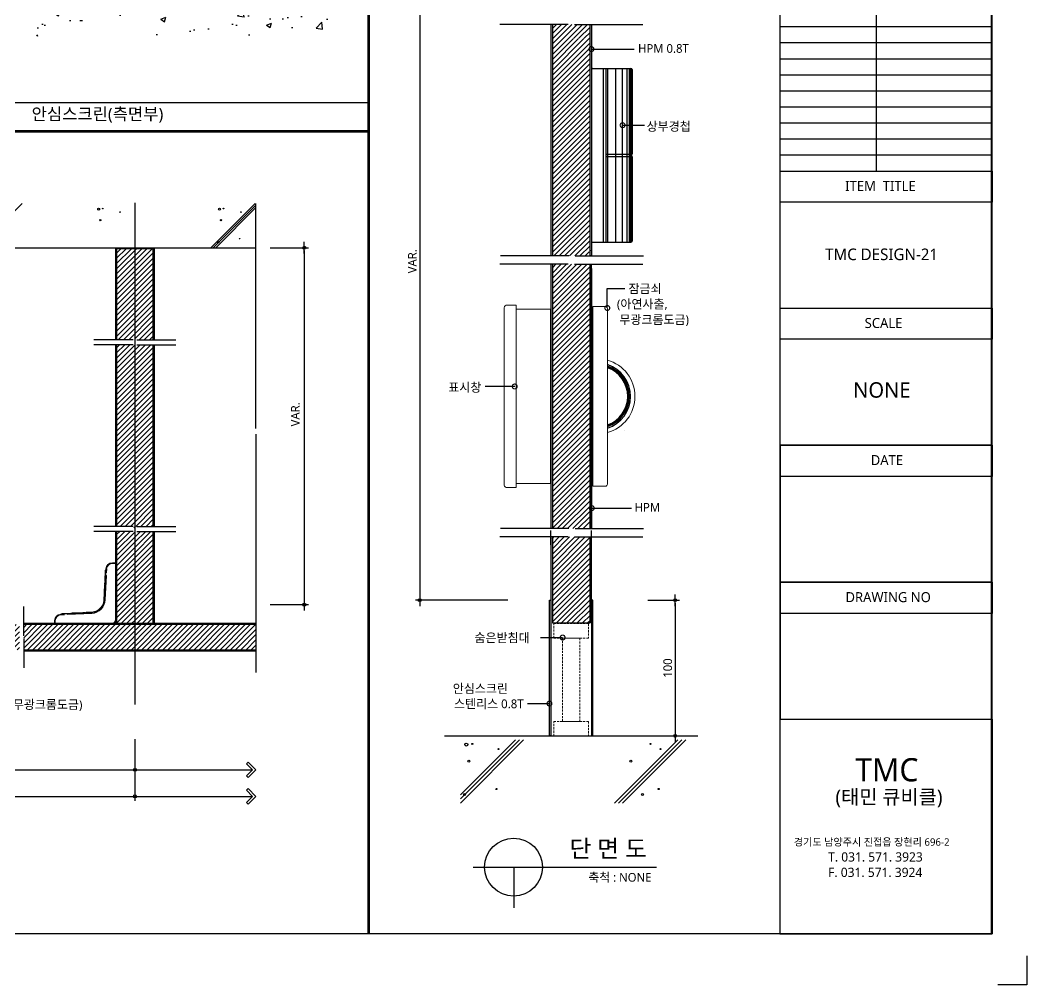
# Model space of a CAD drawing. Extents: x -256 to 8104, y -176 to 5714.
# Drawn here: x 4629 to 8104, y -176 to 3153 of the extents above; entities that cross this region are included whole.
import ezdxf
from ezdxf.enums import TextEntityAlignment as Align

# ---------------------------------------------------------------- set-up
doc = ezdxf.new("R2010")
doc.units = 0
doc.header["$LTSCALE"] = 30
doc.linetypes.add('CEN', pattern=[62, 60, -1, 0, -1])
doc.linetypes.add('HIDDEN', pattern=[0.375, 0.25, -0.125])
doc.layers.get('0').update_dxf_attribs({"linetype": 'CONTINUOUS'})
doc.layers.get('DEFPOINTS').update_dxf_attribs({"linetype": 'CONTINUOUS'})
for name, color, linetype in [('C', 2, 'CONTINUOUS'), ('curior-0Line', 252, 'CONTINUOUS'), ('DIM', 7, 'CONTINUOUS'), ('HAT', 8, 'CONTINUOUS'), ('HID', 9, 'HIDDEN'), ('TIT', 3, 'CONTINUOUS'), ('경첩', 4, 'CONTINUOUS'), ('문자', 3, 'CONTINUOUS'), ('부자재', 4, 'CONTINUOUS'), ('잠금쇠(회전형)', 4, 'CONTINUOUS'), ('중심선', 1, 'CEN'), ('치수', 1, 'CONTINUOUS'), ('판넬', 2, 'CONTINUOUS'), ('해치', 8, 'CONTINUOUS')]:
    doc.layers.add(name, color=color, linetype=linetype)
doc.styles.add('돋움', font='malgun.ttf')
doc.dimstyles.new('10', dxfattribs={"dimscale": 10, "dimtxt": 3, "dimasz": 1, "dimexe": 1.5, "dimexo": 2, "dimgap": 1, "dimtad": 1, "dimdec": 0, "dimlunit": 6, "dimtxsty": '돋움', "dimblk": 'DIMDOT', "dimcen": -1, "dimdle": 1.5, "dimclrt": 3, "dimazin": 3, "dimtfac": 1, "dimtdec": 0, "dimtix": 1, "dimtmove": 2, "dimatfit": 3, "dimldrblk": 'DIMDOT', "dimarcsym": 0})
pattern_1 = [(45, (-132.914, -7048.667), (-8.980256, 8.980256), [])]
pattern_2 = [(45, (-193.499, -6956.593), (-8.980256, 8.980256), [])]

# ---------------------------------------------------------------- blocks, each defined once
blk = doc.blocks.new('DIMDOT')
at = {"linetype": 'Continuous'}
blk.add_line((-2, 0), (2, 0), dxfattribs=at)
for radius in [0.5, 0.25]:
    blk.add_circle((0, 0), radius, dxfattribs=at)
blk = doc.blocks.new('*D574')
at = {"layer": 'DEFPOINTS', "color": 0}
for p in [(14520.9, -3382.6), (14196.8, -5721.5), (14520.9, -5721.5)]:
    blk.add_point(p, dxfattribs=at)
at = {"layer": 'DIM', "color": 0, "lineweight": -2, "ltscale": 10}
for p, q in [((14500.9, -3382.6), (14181.8, -3382.6)), ((14196.8, -3392.6), (14196.8, -5711.5)), ((14500.9, -5721.5), (14181.8, -5721.5))]:
    blk.add_line(p, q, dxfattribs=at)
at = {"layer": 'DIM', "color": 0, "lineweight": -2, "xscale": 10, "yscale": 10, "zscale": 10}
for p, rotation in [((14196.8, -3382.6), 90), ((14196.8, -5721.5), 270)]:
    blk.add_blockref('DIMDOT', p, dxfattribs=dict(at, rotation=rotation))
at = {"layer": 'DIM', "color": 3, "insert": (14171.6, -4552), "char_height": 30, "attachment_point": 5, "rotation": 90, "style": '돋움'}
blk.add_mtext('VAR.', dxfattribs=at)
blk = doc.blocks.new('A$C13EB2441')
for p, q in [((0.837, 7.375), (0.837, 14.115)), ((0.837, 6.74), (0.837, 0))]:
    blk.add_line(p, q)
blk = doc.blocks.new('_DOTSMALL')
at = {"color": 0, "linetype": 'ByBlock', "const_width": 0.5}
blk.add_lwpolyline([(-0.0625, 0, 1), (0.0625, 0, 1)], format="xyb", close=True, dxfattribs=at)
blk = doc.blocks.new('A$C63EC304E')
at = {"layer": '치수', "color": 1, "xscale": 2.5, "yscale": 2.5, "zscale": 2.5, "rotation": 234.3098741996962}
blk.add_blockref('_DOTSMALL', (0.31, 0.31), dxfattribs=at)
blk = doc.blocks.new('A$C2BC9653E')
at = {"layer": '치수', "xscale": 0.3333333333333333, "yscale": 0.3333333333333333, "zscale": 0.3333333333333333}
blk.add_blockref('A$C63EC304E', (0, 0), dxfattribs=at)
blk = doc.blocks.new('A$C7FC71301')
at = {"layer": '치수', "rotation": 180}
blk.add_blockref('A$C2BC9653E', (0.208, 0.208), dxfattribs=at)
blk = doc.blocks.new('A$C4A20372B')
at = {"layer": '치수'}
blk.add_blockref('A$C7FC71301', (0, 0), dxfattribs=at)
blk = doc.blocks.new('A$C566469F5')
at = {"layer": '치수'}
blk.add_blockref('A$C4A20372B', (0, 0), dxfattribs=at)
blk = doc.blocks.new('A$C7E317CD4')
at = {"layer": '해치', "xscale": 2, "yscale": 2, "zscale": 2}
blk.add_blockref('A$C566469F5', (0, 0), dxfattribs=at)
blk = doc.blocks.new('A$C601D7F27')
at = {"layer": '치수'}
blk.add_blockref('A$C7E317CD4', (0, 0), dxfattribs=at)
blk = doc.blocks.new('A$C38802C08')
at = {"layer": '치수'}
blk.add_blockref('A$C601D7F27', (0, 0), dxfattribs=at)
blk = doc.blocks.new('*D575')
at = {"layer": 'DEFPOINTS', "color": 0}
for p in [(14964.4, -5721.5), (14964.4, -6189.8), (15078.7, -6189.8)]:
    blk.add_point(p, dxfattribs=at)
at = {"layer": 'DIM', "color": 0, "lineweight": -2, "ltscale": 10}
for p, q in [((14984.4, -5721.5), (15093.7, -5721.5)), ((15078.7, -5731.5), (15078.7, -6179.8)), ((14984.4, -6189.8), (15093.7, -6189.8))]:
    blk.add_line(p, q, dxfattribs=at)
at = {"layer": 'DIM', "color": 0, "lineweight": -2, "xscale": 10, "yscale": 10, "zscale": 10}
for p, rotation in [((15078.7, -5721.5), 90), ((15078.7, -6189.8), 270)]:
    blk.add_blockref('DIMDOT', p, dxfattribs=dict(at, rotation=rotation))
at = {"layer": 'DIM', "color": 3, "insert": (15053.1, -5955.6), "char_height": 30, "attachment_point": 5, "rotation": 90, "style": '돋움'}
blk.add_mtext('100', dxfattribs=at)
blk = doc.blocks.new('*D580')
at = {"layer": 'DEFPOINTS', "color": 0}
for p in [(8459.9, -6181.1), (13213.8, -6181.1), (13213.8, -6398.2)]:
    blk.add_point(p, dxfattribs=at)
at = {"layer": 'DIM', "color": 0, "lineweight": -2, "ltscale": 10}
for p, q in [((8459.9, -6201.1), (8459.9, -6413.2)), ((13213.8, -6201.1), (13213.8, -6413.2)), ((8469.9, -6398.2), (13203.8, -6398.2))]:
    blk.add_line(p, q, dxfattribs=at)
at = {"layer": 'DIM', "color": 0, "lineweight": -2, "xscale": 10, "yscale": 10, "zscale": 10, "rotation": 180}
blk.add_blockref('DIMDOT', (8459.9, -6398.2), dxfattribs=at)
at = {"layer": 'DIM', "color": 0, "lineweight": -2, "xscale": 10, "yscale": 10, "zscale": 10}
blk.add_blockref('DIMDOT', (13213.8, -6398.2), dxfattribs=at)
at = {"layer": 'DIM', "color": 3, "insert": (10836.9, -6368.6), "char_height": 30, "attachment_point": 5, "style": '돋움'}
blk.add_mtext('설계치수', dxfattribs=at)
blk = doc.blocks.new('*D581')
at = {"layer": 'DEFPOINTS', "color": 0}
for p in [(12063, -6181.1), (13213.8, -6181.1), (13213.8, -6306.8)]:
    blk.add_point(p, dxfattribs=at)
at = {"layer": 'DIM', "color": 0, "lineweight": -2, "ltscale": 10}
for p, q in [((12063, -6201.1), (12063, -6321.8)), ((13213.8, -6201.1), (13213.8, -6321.8)), ((12073, -6306.8), (13203.8, -6306.8))]:
    blk.add_line(p, q, dxfattribs=at)
at = {"layer": 'DIM', "color": 0, "lineweight": -2, "xscale": 10, "yscale": 10, "zscale": 10, "rotation": 180}
blk.add_blockref('DIMDOT', (12063, -6306.8), dxfattribs=at)
at = {"layer": 'DIM', "color": 0, "lineweight": -2, "xscale": 10, "yscale": 10, "zscale": 10}
blk.add_blockref('DIMDOT', (13213.8, -6306.8), dxfattribs=at)
at = {"layer": 'DIM', "color": 3, "insert": (12638.4, -6277.1), "char_height": 30, "attachment_point": 5, "style": '돋움'}
blk.add_mtext('설계치수', dxfattribs=at)
blk = doc.blocks.new('*D583')
at = {"layer": 'DEFPOINTS', "color": 0}
for p in [(13660.6, -4505.4), (13660.6, -5736.8), (13798.5, -5736.8)]:
    blk.add_point(p, dxfattribs=at)
at = {"layer": 'DIM', "color": 0, "lineweight": -2, "ltscale": 10}
for p, q in [((13680.6, -4505.4), (13813.5, -4505.4)), ((13798.5, -4515.4), (13798.5, -5726.8)), ((13680.6, -5736.8), (13813.5, -5736.8))]:
    blk.add_line(p, q, dxfattribs=at)
at = {"layer": 'DIM', "color": 0, "lineweight": -2, "xscale": 10, "yscale": 10, "zscale": 10}
for p, rotation in [((13798.5, -4505.4), 90), ((13798.5, -5736.8), 270)]:
    blk.add_blockref('DIMDOT', p, dxfattribs=dict(at, rotation=rotation))
at = {"layer": 'DIM', "color": 3, "insert": (13767.7, -5080.2), "char_height": 30, "attachment_point": 5, "rotation": 90, "style": '돋움'}
blk.add_mtext('VAR.', dxfattribs=at)
blk = doc.blocks.new('A$C06B31977')
for p, q in [((1.26, 11.06), (1.26, 21.17)), ((1.26, 10.11), (1.26, 0))]:
    blk.add_line(p, q)
blk = doc.blocks.new('DESIGN-21', base_point=(8188.6, -6872.9))
at = {"layer": 'HAT'}
h = blk.add_hatch(dxfattribs=at)
h.set_pattern_fill('ANSI31', color=256, scale=4, style=0)
h.set_pattern_definition(pattern_1)
edge = h.paths.add_edge_path()
edge.add_line((14784.7, -3783.3), (14725.3, -3783.3))
edge.add_arc((14723.2, -3783.3), 2.08, -54.3099, 0, ccw=False)
edge.add_arc((14723.2, -3783.3), 2.08, 125.6901, 305.6901, ccw=False)
edge.add_arc((14723.2, -3783.3), 2.08, 0, 125.6901, ccw=False)
edge.add_line((14725.3, -3783.3), (14784.7, -3783.3))
edge.add_line((14784.7, -3783.3), (14784.7, -3734.6))
edge.add_line((14784.7, -3734.6), (14774.4, -3734.6))
edge.add_spline(control_points=[(14771.6, -3742.4), (14772.6, -3739.7), (14773.5, -3737.1), (14774.4, -3734.6)], knot_values=[0, 0, 0, 0, 0.152076, 0.152076, 0.152076, 0.152076], degree=3, periodic=0)
edge.add_line((14774.4, -3734.6), (14719.7, -3734.6))
edge.add_line((14719.7, -3734.6), (14719.7, -4533.1))
edge.add_line((14719.7, -4533.1), (14776.4, -4533.1))
edge.add_spline(control_points=[(14776.4, -4533.1), (14779.6, -4524.3), (14782.6, -4516.5), (14784.7, -4512.7)], knot_values=[0.152076, 0.152076, 0.152076, 0.152076, 0.673721, 0.673721, 0.673721, 0.673721], degree=3, periodic=0)
edge.add_spline(control_points=[(14787.1, -4533.1), (14787.6, -4523.1), (14788.7, -4507.7), (14785.8, -4510.7), (14784.7, -4512.7)], knot_values=[0.673721, 0.673721, 0.673721, 0.673721, 1.332503, 1.60798, 1.60798, 1.60798, 1.60798], degree=3, periodic=0)
edge.add_line((14784.7, -4512.7), (14784.7, -3783.3))
h.paths.add_polyline_path([(14719.7, -3734.6), (14654.7, -3734.6), (14654.7, -4533.1), (14719.7, -4533.1)])
h = blk.add_hatch(dxfattribs=at)
h.set_pattern_fill('ANSI31', color=256, scale=4, style=0)
h.set_pattern_definition(pattern_1)
h.paths.add_polyline_path([(14719.7, -5018.6), (14654.7, -5018.6), (14654.7, -5474.1), (14719.7, -5474.1), (14719.7, -5364.7, -0.567825), (14719.7, -5361.1)])
h.paths.add_polyline_path([(14784.7, -5018.6), (14719.7, -5018.6), (14719.7, -5361.1, -0.582142), (14722.8, -5362.9), (14784.7, -5362.9)])
edge = h.paths.add_edge_path()
edge.add_line((14784.7, -5362.9), (14722.8, -5362.9))
edge.add_arc((14720.8, -5362.9), 2.08, -54.3099, 0, ccw=False)
edge.add_arc((14720.8, -5362.9), 2.08, 239.178, 305.6901, ccw=False)
edge.add_line((14719.7, -5364.7), (14719.7, -5474.1))
edge.add_line((14719.7, -5474.1), (14776.4, -5474.1))
edge.add_spline(control_points=[(14776.4, -5474.1), (14779.6, -5465.4), (14782.6, -5457.6), (14784.7, -5453.8)], knot_values=[0.152076, 0.152076, 0.152076, 0.152076, 0.673721, 0.673721, 0.673721, 0.673721], degree=3, periodic=0)
edge.add_line((14784.7, -5453.8), (14784.7, -5362.9))
h.paths.add_polyline_path([(14719.7, -4562.1), (14654.7, -4562.1), (14654.7, -5018.6), (14719.7, -5018.6)])
edge = h.paths.add_edge_path()
edge.add_line((14784.7, -4562.1), (14774.4, -4562.1))
edge.add_spline(control_points=[(14771.6, -4569.9), (14772.6, -4567.3), (14773.5, -4564.6), (14774.4, -4562.1)], knot_values=[0, 0, 0, 0, 0.152076, 0.152076, 0.152076, 0.152076], degree=3, periodic=0)
edge.add_line((14774.4, -4562.1), (14719.7, -4562.1))
edge.add_line((14719.7, -4562.1), (14719.7, -5018.6))
edge.add_line((14719.7, -5018.6), (14784.7, -5018.6))
edge.add_line((14784.7, -5018.6), (14784.7, -4562.1))
at = {"layer": 'HAT', "transparency": 33554687}
h = blk.add_hatch(dxfattribs=at)
h.set_pattern_fill('ANSI31', color=256, scale=4, style=0)
h.set_pattern_definition(pattern_1)
h.paths.add_polyline_path([(14709.1, -5503.2), (14654.7, -5503.2), (14654.7, -5799.9), (14719.7, -5799.9), (14719.7, -5503.2)])
h.paths.add_polyline_path([(14784.7, -5503.2), (14731.3, -5503.2), (14719.7, -5503.2), (14719.7, -5799.9), (14784.7, -5799.9)])
at = {"layer": '해치'}
h = blk.add_hatch(dxfattribs=at)
h.set_pattern_fill('AR-CONC', color=256, style=0)
h.set_pattern_definition([(50, (11405.25, -5208.68), (182.185, -15.939), [19.05, -209.55]), (355, (11405.25, -5208.68), (-35.243, 191.057), [15.24, -167.64]), (100.451, (11420.43, -5210), (146.943, 175.117), [16.19, -178.09]), (46.184, (11405.25, -5157.88), (271.079, -42.042), [28.575, -314.325]), (96.636, (11427.84, -5161.38), (237.404, 247.426), [24.285, -267.135]), (351.184, (11405.25, -5157.88), (237.405, 247.425), [22.86, -251.46]), (21, (11430.65, -5170.58), (151.615, -102.2655), [19.05, -209.55]), (326, (11430.65, -5170.58), (61.802, 184.188), [15.24, -167.64]), (71.4514, (11443.29, -5179.1), (213.416, 81.923), [16.19, -178.09]), (37.5, (11405.25, -5208.68), (3.0886, 84.555), [0, -165.608, 0, -170.18, 0, -168.275]), (7.5, (11405.25, -5208.68), (66.8197, 100.1806), [0, -97.028, 0, -161.798, 0, -64.135]), (327.5, (11348.61, -5208.68), (135.5906, -5.7287), [0, -63.5, 0, -198.12, 0, -262.89]), (317.5, (11323.21, -5208.68), (148.129, 25.4265), [0, -82.55, 0, -131.572, 0, -186.69])])
h.paths.add_polyline_path([(13884.8, -3774.9), (13884.8, -3671.9), (12834.6, -3671.9), (12834.6, -3774.9)])
h = blk.add_hatch(dxfattribs=at)
h.set_pattern_fill('ANSI31', color=256, scale=4, style=0)
h.set_pattern_definition([(45, (-263096.579, -62953.205), (-8.9802561, 8.9802561), [])])
edge = h.paths.add_edge_path()
edge.add_line((13213.8, -4508.8), (13151.4, -4508.8))
edge.add_line((13151.4, -4508.8), (13150.5, -4509.7))
edge.add_line((13150.5, -4509.7), (13150.5, -4610.1))
edge.add_line((13150.5, -4610.1), (13193.3, -4610.1))
edge.add_line((13193.3, -4610.1), (13193.3, -4651.6))
edge.add_line((13193.3, -4651.6), (13150.5, -4651.6))
edge.add_line((13150.5, -4651.6), (13150.5, -4823.3))
edge.add_line((13150.5, -4823.3), (13207.1, -4823.3))
edge.add_spline(control_points=[(13207.1, -4823.3), (13209.8, -4815.7), (13215.9, -4800.3), (13212, -4831.2), (13213.5, -4833.7), (13213.8, -4833.7)], knot_values=[0.456227, 0.456227, 0.456227, 0.456227, 2.847595, 6.178025, 6.737145, 6.737145, 6.737145, 6.737145], degree=3, periodic=0)
edge.add_spline(control_points=[(13213.5, -4833.5), (13213.6, -4830.5), (13213.6, -4827.8), (13213.1, -4827.4), (13213, -4827.4)], knot_values=[0.891967, 0.891967, 0.891967, 0.891967, 1.280656, 1.337888, 1.337888, 1.337888, 1.337888], degree=3, periodic=0)
edge.add_line((13213.8, -4833.7), (13213.8, -4508.8))
edge = h.paths.add_edge_path()
edge.add_line((13277.2, -4508.8), (13213.8, -4508.8))
edge.add_line((13213.8, -4508.8), (13213.8, -4833.7))
edge.add_spline(control_points=[(13213.8, -4833.7), (13215, -4834), (13217.2, -4829.6), (13219.9, -4823.3)], knot_values=[6.737145, 6.737145, 6.737145, 6.737145, 8.913909, 8.913909, 8.913909, 8.913909], degree=3, periodic=0)
edge.add_spline(control_points=[(13219.9, -4823.3), (13221.9, -4818.5), (13224.2, -4812.5), (13226.6, -4806.6)], knot_values=[8.913909, 8.913909, 8.913909, 8.913909, 10.573873, 10.573873, 10.573873, 10.573873], degree=3, periodic=0)
edge.add_line((13219.9, -4823.3), (13277.2, -4823.3))
edge.add_line((13277.2, -4823.3), (13277.2, -4651.6))
edge.add_line((13277.2, -4651.6), (13234.3, -4651.6))
edge.add_line((13234.3, -4651.6), (13234.3, -4610.1))
edge.add_line((13234.3, -4610.1), (13277.2, -4610.1))
edge.add_line((13277.2, -4610.1), (13277.2, -4508.8))
h.paths.add_polyline_path([(13277.2, -4610.1), (13234.3, -4610.1), (13234.3, -4651.6), (13277.2, -4651.6)], flags=16)
h.paths.add_polyline_path([(13193.3, -4610.1), (13150.5, -4610.1), (13150.5, -4651.6), (13193.3, -4651.6)], flags=16)
h = blk.add_hatch(dxfattribs=at)
h.set_pattern_fill('ANSI31', color=256, scale=4, style=0)
h.set_pattern_definition([(45, (13213.825, -5153.756), (-8.98026, 8.98026), [])])
h.paths.add_polyline_path([(13277.2, -4840.4), (13150.5, -4840.4), (13150.5, -5467.1), (13277.2, -5467.1)])
at = {"layer": '해치', "transparency": 33554687}
h = blk.add_hatch(dxfattribs=at)
h.set_pattern_fill('ANSI31', color=256, scale=4)
h.set_pattern_definition(pattern_2)
edge = h.paths.add_edge_path()
edge.add_spline(control_points=[(13213.8, -5494.7), (13213.5, -5494.6), (13212.4, -5492.9), (13213.3, -5483), (13213.5, -5477.3)], knot_values=[1.337888, 1.337888, 1.337888, 1.337888, 1.524261, 2.245715, 2.245715, 2.245715, 2.245715], degree=3, periodic=0)
edge.add_spline(control_points=[(13213.8, -5477.5), (13213.5, -5477.5), (13212, -5475), (13215.9, -5444.1), (13209.8, -5459.5), (13207.1, -5467.1)], knot_values=[0.152076, 0.152076, 0.152076, 0.152076, 0.338449, 1.448592, 2.245715, 2.245715, 2.245715, 2.245715], degree=3, periodic=0)
edge.add_spline(control_points=[(13213.5, -5477.3), (13213.6, -5474.3), (13213.6, -5471.6), (13213.1, -5471.2), (13213, -5471.2)], knot_values=[0.891967, 0.891967, 0.891967, 0.891967, 1.280656, 1.337888, 1.337888, 1.337888, 1.337888], degree=3, periodic=0)
edge.add_spline(control_points=[(13213, -5471.2), (13212, -5471.1), (13209.6, -5477.1), (13207.1, -5484.2)], knot_values=[0.152076, 0.152076, 0.152076, 0.152076, 0.891967, 0.891967, 0.891967, 0.891967], degree=3, periodic=0)
edge.add_spline(control_points=[(13205.4, -5488.7), (13206, -5487.2), (13206.5, -5485.7), (13207.1, -5484.2)], knot_values=[0, 0, 0, 0, 0.152076, 0.152076, 0.152076, 0.152076], degree=3, periodic=0)
edge.add_line((13207.1, -5484.2), (13150.5, -5484.2))
edge.add_line((13150.5, -5484.2), (13150.5, -5656.7))
edge.add_line((13150.5, -5656.7), (13195.2, -5656.7))
edge.add_line((13195.2, -5656.7), (13195.2, -5698.2))
edge.add_line((13195.2, -5698.2), (13150.5, -5698.2))
edge.add_line((13150.5, -5698.2), (13150.5, -5802.4))
edge.add_line((13150.5, -5802.4), (13213.8, -5802.4))
edge.add_line((13213.8, -5802.4), (13213.8, -5494.7))
h.paths.add_polyline_path([(13277.2, -5656.7), (13232.4, -5656.7), (13232.4, -5698.2), (13277.2, -5698.2)])
h.paths.add_polyline_path([(13195.2, -5656.7), (13150.5, -5656.7), (13150.5, -5698.2), (13195.2, -5698.2)], flags=16)
h = blk.add_hatch(dxfattribs=at)
h.set_pattern_fill('ANSI31', color=256, scale=4)
h.set_pattern_definition(pattern_2)
h.paths.add_polyline_path([(13277.2, -5545.2), (13213.8, -5545.2), (13213.8, -5802.4), (13277.2, -5802.4), (13277.2, -5698.2), (13232.4, -5698.2), (13232.4, -5656.7), (13277.2, -5656.7)])
edge = h.paths.add_edge_path()
edge.add_line((13277.2, -5484.2), (13219.9, -5484.2))
edge.add_spline(control_points=[(13219.9, -5484.2), (13217.2, -5490.5), (13215, -5494.9), (13213.8, -5494.7)], knot_values=[2.245715, 2.245715, 2.245715, 2.245715, 2.971303, 2.971303, 2.971303, 2.971303], degree=3, periodic=0)
edge.add_line((13213.8, -5494.7), (13213.8, -5545.2))
edge.add_line((13213.8, -5545.2), (13277.2, -5545.2))
edge.add_line((13277.2, -5545.2), (13277.2, -5484.2))
h = blk.add_hatch(dxfattribs=at)
h.set_pattern_fill('ANSI31', color=256, scale=4, style=0)
h.set_pattern_definition(pattern_2)
h.paths.add_polyline_path([(12829.9, -5854.1), (12829.9, -5844.5), (12829.9, -5805.8), (13213.8, -5805.8), (13213.8, -5892.4), (12829.9, -5892.4)])
edge = h.paths.add_edge_path()
edge.add_line((12815.3, -5854.1), (12815.3, -5844.5))
edge.add_line((12815.3, -5844.5), (12815.3, -5805.8))
edge.add_line((12815.3, -5805.8), (12182.8, -5805.8))
edge.add_line((12182.8, -5805.8), (12182.8, -5847))
edge.add_arc((12182.8, -5849.1), 2.08, -35.6901, 90, ccw=False)
edge.add_arc((12182.8, -5849.1), 2.08, 270, 324.3099, ccw=False)
edge.add_line((12182.8, -5851.2), (12182.8, -5892.4))
edge.add_line((12182.8, -5892.4), (12815.3, -5892.4))
edge.add_line((12815.3, -5892.4), (12815.3, -5854.1))
h.paths.add_polyline_path([(12058, -5805.8), (12058, -5892.4), (12182.8, -5892.4), (12182.8, -5851.2, -0.610943), (12181.1, -5847.9, -0.241509), (12182.8, -5847), (12182.8, -5805.8)])
h.paths.add_polyline_path([(13631.5, -5805.8), (13213.8, -5805.8), (13213.8, -5892.4), (13631.5, -5892.4)])
at = {"color": 8}
blk.add_line((12635.3, -4003.7), (14020.5, -4003.7), dxfattribs=at)
for p, q in [((13631.5, -5129.1), (13631.5, -4352.3)), ((8459.9, -4505.4), (13631.5, -4505.4)), ((13207.2, -4823.3), (13072.4, -4823.3)), ((13219.9, -4823.3), (13354.7, -4823.3)), ((13631.5, -5148.1), (13631.5, -5971.4)), ((13207.2, -5467.1), (13072.4, -5467.1)), ((13219.9, -5467.1), (13354.7, -5467.1)), ((14282.5, -6189.8), (15156.8, -6189.8))]:
    blk.add_line(p, q)
at = {"color": 2}
for p, q in [((16292.7, -6948.7), (16292.7, -7048.7)), ((16292.7, -6948.7), (16292.7, -7048.7)), ((16292.7, -6948.7), (16292.7, -7048.7)), ((16292.7, -7048.7), (16192.7, -7048.7)), ((16292.7, -7048.7), (16192.7, -7048.7)), ((16292.7, -7048.7), (16192.7, -7048.7))]:
    blk.add_line(p, q, dxfattribs=at)
for points in [[(8187.9, -1334.5), (15440.2, -1334.5), (15440.2, -6872.8), (8187.9, -6872.8)], [(8187.9, -1334.5), (15440.2, -1334.5), (15440.2, -6872.8), (8187.9, -6872.8)], [(8187.9, -1334.5), (16169.8, -1334.5), (16169.8, -6872.8), (8187.9, -6872.8)], [(14644.7, -5721.5), (14649.7, -5721.5), (14649.7, -6189.8), (14644.7, -6189.8)], [(14794.7, -5721.5), (14789.7, -5721.5), (14789.7, -6189.8), (14794.7, -6189.8)]]:
    blk.add_lwpolyline(points, close=True, dxfattribs=at)
at = {"color": 8, "const_width": 10}
for points in [[(14020.5, -6872.8), (14020.5, -1334.5)], [(8236, -4103.7), (14020.5, -4103.7)]]:
    blk.add_lwpolyline(points, dxfattribs=at)
at = {"layer": 'C'}
for p, q in [((14654.7, -3734.6), (14654.7, -4533.1)), ((14784.7, -4533.1), (14784.7, -3734.6)), ((14654.7, -4562.1), (14654.7, -5474.1)), ((14784.7, -5474.1), (14784.7, -4562.1)), ((14654.7, -5503.2), (14654.7, -5799.9)), ((14784.7, -5799.9), (14784.7, -5503.2)), ((14654.7, -5799.9), (14784.7, -5799.9)), ((13631.5, -5805.8), (12829.9, -5805.8)), ((12829.9, -5892.4), (13631.5, -5892.4))]:
    blk.add_line(p, q, dxfattribs=at)
at = {"layer": 'curior-0Line'}
for p, q in [((15440.2, -1334.5), (15440.2, -6872.1)), ((15772.8, -3687), (15772.8, -4240.7)), ((15440.6, -3742.3), (16172.7, -3742.3)), ((15440.6, -3797.7), (16172.7, -3797.7)), ((15440.6, -3853.1), (16172.7, -3853.1)), ((15440.6, -3908.5), (16172.7, -3908.5)), ((15440.6, -3963.8), (16172.7, -3963.8)), ((15440.6, -4019.2), (16172.7, -4019.2)), ((15440.6, -4074.6), (16172.7, -4074.6)), ((15440.6, -4130), (16172.7, -4130)), ((15440.6, -4185.3), (16172.7, -4185.3)), ((15440.6, -4240.7), (16172.7, -4240.7))]:
    blk.add_line(p, q, dxfattribs=at)
for points in [[(16172.7, -1334.5), (15440.2, -1334.5), (15440.2, -6872.8), (16172.7, -6872.8)], [(15440.6, -4240.7), (16172.7, -4240.7), (16172.7, -4348.4), (15440.6, -4348.4)], [(15440.6, -4713.6), (16172.7, -4713.6), (16172.7, -4821.3), (15440.6, -4821.3)], [(15440.6, -5659.4), (16172.7, -5659.4), (16172.7, -5186.5), (15440.6, -5186.5)], [(15440.6, -5186.5), (16172.7, -5186.5), (16172.7, -5294.2), (15440.6, -5294.2)], [(15440.6, -6132.3), (16172.7, -6132.3), (16172.7, -5659.4), (15440.6, -5659.4)], [(15440.6, -5659.4), (16172.7, -5659.4), (16172.7, -5767.1), (15440.6, -5767.1)], [(16172.7, -6872.1), (15440.9, -6872.1), (15440.9, -6132.3), (16172.7, -6132.3)]]:
    blk.add_lwpolyline(points, close=True, dxfattribs=at)
at = {"layer": 'DIM', "ltscale": 10}
for p, q in [((13599, -6285.7), (13604.8, -6280)), ((13620.1, -6306.8), (13599, -6285.7)), ((13631.5, -6306.8), (13604.8, -6280)), ((13213.8, -6306.8), (13620.1, -6306.8)), ((13620.1, -6306.8), (13599, -6327.9)), ((13631.5, -6306.8), (13604.8, -6333.6)), ((13599, -6327.9), (13604.8, -6333.6)), ((13599, -6377.2), (13604.8, -6371.5)), ((13620.1, -6398.2), (13599, -6377.2)), ((13631.5, -6398.2), (13604.8, -6371.5)), ((13213.8, -6398.2), (13620.1, -6398.2)), ((13620.1, -6398.2), (13599, -6419.3)), ((13599, -6419.3), (13604.8, -6425)), ((13631.5, -6398.2), (13604.8, -6425))]:
    blk.add_line(p, q, dxfattribs=at)
at = {"layer": 'HAT'}
for radius, start, end in [(114.6, 287.404, 72.596), (109.6, 288.2251, 71.7749), (106.6, 288.7568, 71.2432), (104.6, 289.1292, 70.8708)]:
    blk.add_arc((14810.4, -5018.1), radius, start, end, dxfattribs=at)
at = {"layer": 'HID', "lineweight": 15}
for points in [[(14659.7, -5802.4), (14779.7, -5802.4), (14779.7, -5852.4), (14659.7, -5852.4)], [(14689.7, -5852.4), (14749.7, -5852.4), (14749.7, -6139.8), (14689.7, -6139.8)], [(14659.7, -6139.8), (14779.7, -6139.8), (14779.7, -6189.8), (14659.7, -6189.8)]]:
    blk.add_lwpolyline(points, close=True, dxfattribs=at)
at = {"layer": 'TIT', "color": 7}
for p, q in [((14381, -6642.4), (15013.7, -6642.4)), ((14521.3, -6642.4), (14521.3, -6782.4))]:
    blk.add_line(p, q, dxfattribs=at)
blk.add_circle((14521, -6642.4), 100, dxfattribs=at)
at = {"layer": '경첩', "color": 4, "linetype": 'Continuous', "lineweight": 15}
for p, q in [((13135.8, -5594.8), (13135.8, -5592.4)), ((13146.5, -5592.4), (13135.8, -5592.4)), ((13135.8, -5594.8), (13146.5, -5594.8)), ((13146.5, -5594.8), (13146.5, -5592.4)), ((13146.5, -5614.8), (13146.5, -5594.8)), ((13111.1, -5623.5), (13109.9, -5648.7)), ((13111.1, -5623.5), (13113.4, -5625.8)), ((13112.2, -5618), (13113.7, -5619.5)), ((13113.9, -5613.3), (13112.8, -5636.7)), ((13115.6, -5627), (13116.3, -5613.5)), ((13146.5, -5618.1), (13146.5, -5615.8)), ((13146.5, -5618.1), (13146.5, -5788.4)), ((13112.8, -5636.7), (13108.9, -5720.4)), ((13109.5, -5658.2), (13109.2, -5664.5)), ((13109.2, -5664.5), (13111.4, -5666.7)), ((13109.5, -5658.2), (13111.7, -5660.4)), ((13109.6, -5655.1), (13111.9, -5657.3)), ((13109.9, -5648.7), (13112.2, -5651)), ((13111.2, -5720.5), (13115.2, -5636.8)), ((13107.8, -5694.5), (13107.6, -5698.5)), ((13107.6, -5698.5), (13109.8, -5700.7)), ((13109, -5667.7), (13107.8, -5694.4)), ((13107.8, -5694.4), (13110, -5696.7)), ((13107.8, -5694.5), (13110, -5696.7)), ((13109, -5667.7), (13111.3, -5669.9)), ((13104, -5733.2), (13105.8, -5735)), ((13105.4, -5728.3), (13107.4, -5730.3)), ((13107.3, -5730.3), (13105.4, -5728.4)), ((13106.1, -5724.9), (13108.1, -5726.9)), ((13106.4, -5722.8), (13108.5, -5724.9)), ((13106.8, -5714.3), (13106.6, -5720.3)), ((13106.9, -5713.3), (13106.8, -5714.3)), ((13106.8, -5714.3), (13109.1, -5716.5)), ((13107, -5710.2), (13106.9, -5713.3)), ((13106.9, -5713.3), (13109.1, -5715.6)), ((13107.1, -5709.3), (13107, -5710.2)), ((13107, -5710.2), (13109.3, -5712.4)), ((13107.5, -5700.7), (13107.1, -5709.3)), ((13107.1, -5709.3), (13109.3, -5711.5)), ((13107.5, -5700.7), (13109.7, -5702.9)), ((12980.7, -5768.8), (12957.4, -5769.9)), ((12962, -5768.1), (12962.8, -5767.3)), ((12962, -5768.1), (12963.5, -5769.6)), ((12992.8, -5765.9), (12962.8, -5767.3)), ((13064.5, -5764.8), (12980.7, -5768.8)), ((12980.8, -5771.1), (13064.6, -5767.2)), ((12992.8, -5765.9), (12995, -5768.1)), ((12999.1, -5765.6), (13001.3, -5767.8)), ((13002.2, -5765.4), (13004.5, -5767.7)), ((13033.8, -5764), (13008.5, -5765.1)), ((13008.5, -5765.1), (13010.8, -5767.4)), ((13033.8, -5764), (13036, -5766.2)), ((13040.1, -5763.7), (13042.3, -5765.9)), ((13043.2, -5763.5), (13045.4, -5765.7)), ((13062.1, -5762.6), (13049.5, -5763.2)), ((13049.5, -5763.2), (13051.7, -5765.4)), ((13064.4, -5762.5), (13062.1, -5762.6)), ((13062.1, -5762.6), (13064.4, -5764.9)), ((13073.8, -5761.1), (13075.6, -5762.9)), ((13078.7, -5759.4), (13080.5, -5761.2)), ((13081, -5758.4), (13082.8, -5760.2)), ((13085.3, -5756.1), (13087, -5757.8)), ((13087.3, -5754.8), (13089, -5756.5)), ((13097.5, -5745.2), (13099.1, -5746.8)), ((13098.9, -5743.3), (13100.5, -5744.9)), ((13101.4, -5739.2), (13103.1, -5740.9)), ((13102.5, -5737), (13104.2, -5738.7)), ((12938.8, -5791.8), (12936.5, -5791.8)), ((12936.5, -5791.8), (12936.5, -5802.4)), ((12936.5, -5802.4), (12938.8, -5802.4)), ((12938.8, -5802.4), (12938.8, -5791.8)), ((12938.8, -5802.4), (12958.9, -5802.4)), ((12957.5, -5772.2), (12971, -5771.6)), ((12959.8, -5802.4), (12962.2, -5802.4)), ((13132.5, -5802.4), (12962.2, -5802.4))]:
    blk.add_line(p, q, dxfattribs=at)
at = {"layer": '경첩', "color": 4, "linetype": 'Continuous', "lineweight": 15, "flags": 128}
for points in [[(13111.3, -5618.8), (13111.3, -5619.8), (13111.2, -5620.9), (13111.2, -5622.2), (13111.1, -5623.5)], [(13111.3, -5618.8), (13111.5, -5618.6), (13111.7, -5618.4), (13111.8, -5618.3), (13111.9, -5618.2), (13112, -5618.1), (13112.1, -5618), (13112.1, -5618), (13112.2, -5618)], [(13116.3, -5613.5), (13115.8, -5613.4), (13115.4, -5613.4), (13115, -5613.4), (13114.6, -5613.4), (13114.3, -5613.4), (13114.1, -5613.4), (13114, -5613.4), (13113.9, -5613.3)], [(13109.9, -5648.7), (13109.9, -5650), (13109.8, -5651.2), (13109.8, -5652.2), (13109.7, -5653.2), (13109.7, -5654), (13109.7, -5654.6), (13109.6, -5654.9), (13109.6, -5655.1)], [(13112.8, -5636.7), (13112.9, -5636.7), (13113, -5636.7), (13113.2, -5636.7), (13113.5, -5636.7), (13113.9, -5636.7), (13114.3, -5636.7), (13114.7, -5636.8), (13115.2, -5636.8)], [(13107.6, -5698.5), (13107.6, -5699.2), (13107.5, -5699.9), (13107.5, -5700.7)], [(13107.8, -5694.4), (13107.8, -5694.4), (13107.8, -5694.5)], [(13105.4, -5728.3), (13105.4, -5728.3), (13105.4, -5728.3)], [(13106.4, -5722.8), (13106.2, -5724.3), (13106.1, -5724.9)], [(13108.9, -5720.4), (13108.9, -5720.4), (13109.1, -5720.4), (13109.3, -5720.4), (13109.6, -5720.5), (13109.9, -5720.5), (13110.3, -5720.5), (13110.8, -5720.5), (13111.2, -5720.5)], [(12980.7, -5768.8), (12980.7, -5768.8), (12980.7, -5769), (12980.7, -5769.2), (12980.8, -5769.5), (12980.8, -5769.8), (12980.8, -5770.2), (12980.8, -5770.7), (12980.8, -5771.1)], [(12999.1, -5765.6), (12999, -5765.6), (12998.6, -5765.6), (12998, -5765.6), (12997.2, -5765.7), (12996.3, -5765.7), (12995.2, -5765.8), (12994, -5765.8), (12992.8, -5765.9)], [(13008.5, -5765.1), (13007.5, -5765.2), (13006.4, -5765.3), (13005.4, -5765.3), (13004.5, -5765.3), (13003.7, -5765.4), (13003.1, -5765.4), (13002.6, -5765.4), (13002.3, -5765.4), (13002.2, -5765.4)], [(13040.1, -5763.7), (13039.9, -5763.7), (13039.6, -5763.7), (13039, -5763.7), (13038.2, -5763.8), (13037.3, -5763.8), (13036.2, -5763.8), (13035, -5763.9), (13033.8, -5764)], [(13049.5, -5763.2), (13048.3, -5763.3), (13047.1, -5763.3), (13046, -5763.4), (13045.1, -5763.4), (13044.3, -5763.5), (13043.7, -5763.5), (13043.3, -5763.5), (13043.2, -5763.5)], [(13064.5, -5764.8), (13064.5, -5764.9), (13064.5, -5765), (13064.5, -5765.2), (13064.5, -5765.5), (13064.5, -5765.9), (13064.5, -5766.3), (13064.6, -5766.7), (13064.6, -5767.2)], [(12957.5, -5772.2), (12957.5, -5771.8), (12957.5, -5771.3), (12957.4, -5770.9), (12957.4, -5770.6), (12957.4, -5770.3), (12957.4, -5770.1), (12957.4, -5769.9), (12957.4, -5769.9)]]:
    blk.add_lwpolyline(points, dxfattribs=at)
at = {"layer": '경첩', "color": 4, "linetype": 'Continuous', "lineweight": 15}
for centre, radius, start, end in [((13135.8, -5614.4), 21.9, 90, 177.3017), ((13135.8, -5614.4), 19.6, 90, 177.3017), ((13062.3, -5718.2), 46.7, 272.6983, 357.3017), ((13062.3, -5718.2), 49, 272.6983, 357.3017), ((13062.3, -5718.2), 44.3, 335.0052, 340.234), ((13062.3, -5718.2), 44.3, 340.234, 346.7569), ((13062.3, -5718.2), 44.3, 346.8377, 351.3944), ((13062.3, -5718.2), 44.3, 354.0912, 357.3017), ((13062.3, -5718.2), 44.3, 272.6983, 285), ((13062.3, -5718.2), 44.3, 284.9998, 291.7506), ((13062.3, -5718.2), 44.3, 294.9948, 301.2998), ((13062.3, -5718.3), 44.3, 301.2991, 304.3858), ((13062.3, -5718.2), 44.3, 304.3849, 322.5608), ((13062.3, -5718.2), 44.3, 322.5612, 325.6145), ((13062.3, -5718.2), 44.3, 325.6151, 331.8264), ((12958.4, -5791.8), 21.9, 92.6983, 180), ((12958.4, -5791.8), 19.6, 92.6983, 180), ((13132.5, -5788.4), 14, 270, 0)]:
    blk.add_arc(centre, radius, start, end, dxfattribs=at)
at = {"layer": '부자재'}
for p, q in [((14789.7, -3890.5), (14789.7, -4482.5)), ((14793.7, -3886.5), (14925.7, -3886.5)), ((14829.7, -3886.5), (14829.7, -4486.5)), ((14839.8, -3886.5), (14839.8, -4486.5)), ((14929.7, -3890.5), (14929.7, -4182.5)), ((14839.8, -4182.5), (14929.7, -4182.5)), ((14839.8, -4190.5), (14929.7, -4190.5)), ((14928.4, -4182.5), (14928.4, -4190.5)), ((14929.7, -4190.5), (14929.7, -4482.5)), ((14793.7, -4486.5), (14925.7, -4486.5))]:
    blk.add_line(p, q, dxfattribs=at)
for centre, start, end in [((14793.7, -3890.5), 90, 180), ((14925.7, -3890.5), 0, 90), ((14793.7, -4482.5), 180, 270), ((14925.7, -4482.5), 270, 0)]:
    blk.add_arc(centre, 4, start, end, dxfattribs=at)
at = {"layer": '잠금쇠(회전형)', "linetype": 'Continuous', "lineweight": 15}
for p, q in [((14488.8, -4712.2), (14488.8, -5324.1)), ((14498.8, -4703.1), (14529.7, -4703.1)), ((14529.7, -4703.1), (14529.7, -5333.1)), ((14647.8, -4717.4), (14529.7, -4717.4)), ((14647.8, -4717.4), (14647.8, -5318.9)), ((14649.7, -5316.1), (14649.7, -4720.2)), ((14789.7, -4713.1), (14789.7, -5328.1)), ((14794.7, -4708.1), (14837.7, -4708.1)), ((14794.7, -5328.1), (14794.7, -4708.1)), ((14844.7, -4715.1), (14844.7, -5321.1)), ((14903.5, -5134.6), (14903.5, -5134.6)), ((14529.7, -5333.1), (14498.8, -5333.1)), ((14647.8, -5318.9), (14529.7, -5318.9)), ((14837.7, -5328.1), (14794.7, -5328.1))]:
    blk.add_line(p, q, dxfattribs=at)
for centre, radius, start, end in [((14498.8, -4713.1), 10, 90, 174.5584), ((14646.7, -4720.2), 3, 0, 69.2996), ((14794.7, -4713.1), 5, 90, 180), ((14837.7, -4715.1), 7, 0, 90), ((14810.4, -5018.1), 129.6, 285.3368, 74.6632), ((14646.7, -5316.1), 3, 290.7004, 0), ((14498.8, -5323.1), 10, 185.4416, 270), ((14794.7, -5323.1), 5, 180, 270), ((14837.7, -5321.1), 7, 270, 0)]:
    blk.add_arc(centre, radius, start, end, dxfattribs=at)
at = {"layer": '중심선'}
blk.add_line((13213.8, -4350), (13213.8, -6081.9), dxfattribs=at)
at = {"layer": '치수'}
for p, q in [((14788.7, -3819.9), (14936.8, -3819.9)), ((14896.2, -4082.5), (14972.7, -4082.5)), ((14844.4, -4713.2), (14844.4, -4646.3)), ((14844.4, -4646.3), (14904.7, -4646.3)), ((14524.7, -4984), (14423.3, -4984)), ((14789.7, -5403.6), (14928, -5403.6)), ((14614.3, -5850.4), (14690.3, -5850.4)), ((14568.7, -6078.1), (14644.7, -6078.1))]:
    blk.add_line(p, q, dxfattribs=at)
at = {"layer": '판넬', "color": 1}
for p, q in [((14649.7, -3734.6), (14649.7, -4533.1)), ((14789.7, -3734.6), (14789.7, -4533.1)), ((14649.7, -3766.8), (14649.7, -4486.8)), ((14789.7, -3766.8), (14789.7, -4486.8)), ((13146.5, -4505.4), (13146.5, -4823.3)), ((13281.2, -4823.3), (13281.2, -4505.4)), ((14649.7, -4562.1), (14649.7, -5474.1)), ((14789.7, -5474.1), (14789.7, -4562.1)), ((14789.7, -4577), (14789.7, -5474.1)), ((13146.5, -4840.4), (13146.5, -5156.1)), ((13281.2, -5156.1), (13281.2, -4840.4)), ((13146.5, -5156.1), (13146.5, -5467.1)), ((13281.2, -5467.1), (13281.2, -5156.1)), ((13146.5, -5484.2), (13146.5, -5802.4)), ((13281.2, -5802.4), (13281.2, -5484.2)), ((14649.7, -5530.2), (14649.7, -5480.8)), ((14789.7, -5530.2), (14789.7, -5480.8)), ((14649.7, -5503.2), (14649.7, -5799.9)), ((14789.7, -5799.9), (14789.7, -5503.2)), ((13631.5, -5802.4), (12829.9, -5802.4)), ((12829.9, -5895.8), (13631.5, -5895.8))]:
    blk.add_line(p, q, dxfattribs=at)
at = {"layer": '판넬'}
for p, q in [((13150.5, -4508.8), (13150.5, -4823.3)), ((13277.2, -4508.8), (13150.5, -4508.8)), ((13277.2, -4823.3), (13277.2, -4508.8)), ((13150.5, -4840.4), (13150.5, -5156.1)), ((13277.2, -5156.1), (13277.2, -4840.4)), ((13150.5, -5156.1), (13150.5, -5467.1)), ((13277.2, -5467.1), (13277.2, -5156.1)), ((13150.5, -5484.2), (13150.5, -5802.4)), ((13277.2, -5802.4), (13277.2, -5484.2))]:
    blk.add_line(p, q, dxfattribs=at)
at = {"layer": '해치'}
for p, q in [((14845.9, -4486.5), (14845.9, -3886.5)), ((14873.8, -4486.5), (14873.8, -3886.5)), ((14896.6, -4486.5), (14896.6, -3886.5)), ((14913.3, -4486.5), (14913.3, -3886.5)), ((14920.8, -4486.5), (14920.8, -3886.5)), ((14924.6, -4486.5), (14924.6, -3886.5)), ((14927.2, -4486.5), (14927.2, -3886.5)), ((14928.6, -4486.5), (14928.6, -3886.5)), ((14929.2, -4182.5), (14929.2, -3886.5)), ((14929.5, -4182.5), (14929.5, -3886.5)), ((14929.2, -4486.5), (14929.2, -4190.5)), ((14929.5, -4486.5), (14929.5, -4190.5)), ((12671.3, -4505.4), (12824.5, -4352.3)), ((13475.3, -4505.4), (13628.4, -4352.3)), ((13492.9, -4505.4), (13631.5, -4366.8)), ((14337.3, -6393.4), (14527.5, -6203.2)), ((14337.3, -6421.3), (14555.3, -6203.2)), ((14869.4, -6421.3), (15087.4, -6203.2)), ((14897.2, -6421.3), (15115.2, -6203.2))]:
    blk.add_line(p, q, dxfattribs=at)
at = {"layer": '해치', "color": 2}
for p, q in [((13484.1, -4505.4), (13631.5, -4358)), ((14337.3, -6407.3), (14541.4, -6203.2)), ((14883.3, -6421.3), (15101.3, -6203.2))]:
    blk.add_line(p, q, dxfattribs=at)
at = {"layer": '해치'}
for centre, radius in [((13088.6, -4371.9), 3.36), ((13102.5, -4370.3), 1.12), ((13505.7, -4371.9), 3.36), ((13519.6, -4370.3), 1.12), ((13094.2, -4410.2), 2.24), ((13162.5, -4382.2), 1.12), ((13511.3, -4410.2), 2.24), ((13579.6, -4382.2), 1.12), ((13575.1, -4474), 1.12), ((13501.7, -4486.3), 2.24), ((14357.7, -6219.8), 5.04), ((14378.5, -6217.4), 1.68), ((14993.2, -6217.4), 1.68), ((14468.5, -6235.3), 1.68), ((15028.4, -6235.3), 1.68), ((14366.1, -6277.3), 3.36), ((14926, -6277.3), 3.36), ((14351.6, -6391.4), 3.36), ((14461.8, -6372.9), 1.68), ((14966.3, -6391.4), 3.36), ((15021.7, -6372.9), 1.68)]:
    blk.add_circle(centre, radius, dxfattribs=at)
at = {"rotation": 270}
for p, xscale, yscale, zscale in [((14473.2, -3705.3), 35, 35, 35), ((14475.2, -4503.8), 35, 35, 35), ((14473.2, -4532.8), 35, 35, 35), ((13072.4, -4823.7), 20, 20, 20), ((13072.4, -5467.5), 20, 20, 20), ((14475.2, -5444.8), 35, 35, 35), ((14473.2, -5473.9), 35, 35, 35)]:
    blk.add_blockref('A$C13EB2441', p, dxfattribs=dict(at, xscale=xscale, yscale=yscale, zscale=zscale))
at = {"xscale": 10, "yscale": 10, "zscale": 10}
blk.add_blockref('A$C06B31977', (12817.4, -5955.2), dxfattribs=at)
at = {"layer": '해치', "xscale": -20, "yscale": 20, "zscale": 20, "rotation": 180}
for p in [(14785.5, -3815.8), (14893, -4078.3), (14786.5, -5399.5)]:
    blk.add_blockref('A$C38802C08', p, dxfattribs=at)
at = {"layer": '해치', "yscale": 20, "zscale": 20}
for p, xscale in [((14848.6, -4717.4), -20), ((14528.9, -4988.2), -20), ((14686.1, -5854.5), 20), ((14640.5, -6082.3), 20)]:
    blk.add_blockref('A$C38802C08', p, dxfattribs=dict(at, xscale=xscale))
at = {"layer": 'curior-0Line', "color": 8, "char_height": 34.554, "attachment_point": 1}
for s, insert, width in [('{\\fMalgun Gothic|b0|i0|c129|p50;\\C0;ITEM  TITLE}', (15665.6, -4274.9), 397.448), ('{\\fMalgun Gothic|b0|i0|c129|p50;\\C0;SCALE}', (15732.8, -4747.8), 191.895), ('{\\fMalgun Gothic|b0|i0|c129|p50;\\C0;DATE}', (15753.8, -5220.7), 397.448), ('{\\fMalgun Gothic|b0|i0|c129|p50;\\C0;DRAWING NO}', (15666.6, -5693.6), 453.028)]:
    blk.add_mtext(s, dxfattribs=dict(at, insert=insert, width=width))
at = {"layer": 'curior-0Line', "color": 3, "width": 510.128, "attachment_point": 1}
for s, insert, char_height in [('{\\f맑은 고딕;TMC DESIGN-21}', (15596.3, -4508.1), 40), ('{\\f맑은 고딕|c129|p50;\\C3;NONE\\C0;}', (15693.2, -4969.5), 53.161)]:
    blk.add_mtext(s, dxfattribs=dict(at, insert=insert, char_height=char_height))
at = {"layer": 'TIT', "style": '돋움'}
for s, height, p in [('안심스크린(측면부)', 42, (13311.6, -4064.6)), ('(태민 큐비클)', 50, (16001.6, -6425.3)), ('단 면 도', 60, (14980.8, -6608.9))]:
    blk.add_text(s, height=height, dxfattribs=at).set_placement(p, align=Align.RIGHT)
blk.add_text('축척 : NONE', height=30, dxfattribs=at).set_placement((14779.1, -6692.7))
at = {"layer": '문자', "style": '돋움'}
for s, p in [('HPM 0.8T', (14950.6, -3832.7)), ('HPM', (14938.7, -5416))]:
    blk.add_text(s, height=30, dxfattribs=at).set_placement(p)
for s, height, p in [('상부경첩', 30.34, (15056.3, -4086)), ('잠금쇠', 30.34, (14974.8, -4646.1)), ('무광크롬도금)', 30.34, (15006.2, -4754.6)), ('표시창', 30.34, (14352.6, -4986.4)), ('숨은받침대', 30.34, (14481.1, -5850.5)), ('안심스크린', 30.34, (14406.4, -6025.5)), ('(아연사출,무광크롬도금)', 30.337, (12825, -6082.5)), ('스텐리스 0.8T', 30.34, (14435.5, -6078.3))]:
    blk.add_text(s, height=height, dxfattribs=at).set_placement(p, align=Align.MIDDLE)
at = {"layer": '문자', "color": 3, "style": '돋움'}
blk.add_text('(아연사출,', height=30.34, dxfattribs=at).set_placement((14965.1, -4700.6), align=Align.MIDDLE)
blk.add_text('TMC', height=80, dxfattribs=at).set_placement((15918.6, -6346.5), align=Align.RIGHT)
at = {"layer": '문자', "color": 3, "insert": (15488.3, -6543.1), "char_height": 25.517, "width": 722.929, "attachment_point": 1}
blk.add_mtext('{\\f맑은 고딕|c129|p50;\\C256;경기도 남양주시 진접읍 장현리 696-2}', dxfattribs=at)
at = {"layer": '문자', "insert": (15596.1, -6591.3), "char_height": 31.896, "width": 581.466, "attachment_point": 1}
blk.add_mtext('{\\f맑은 고딕|c129|p50;\\C0; \\C256;T. 031. 571. 3923\\f굴림|c129|p50;       \\P\\f맑은 고딕|c129|p50; F. 031. 571. 3924\\C0;}', dxfattribs=at)
at = {"layer": 'DIM', "ltscale": 10}
for base, p1, p2, text, picture, middle in [((14196.8, -5721.5), (14520.9, -3382.6), (14520.9, -5721.5), 'VAR.', '*D574', (14171.6, -4552)), ((15078.7, -6189.8), (14964.4, -5721.5), (14964.4, -6189.8), '100', '*D575', (15053.1, -5955.6))]:
    dim = blk.add_linear_dim(base=base, p1=p1, p2=p2, angle=90, text=text, dimstyle='10', override={"dimtxsty": '돋움'}, dxfattribs=at)
    dim.commit()
    dim.dimension.update_dxf_attribs({"geometry": picture, "text_midpoint": middle})
dim = blk.add_linear_dim(base=(13798.5, -5736.8), p1=(13660.6, -4505.4), p2=(13660.6, -5736.8), angle=90, text='VAR.', dimstyle='10', override={"dimtxsty": '돋움'}, dxfattribs=at)
dim.commit()
dim.dimension.update_dxf_attribs({"geometry": '*D583', "text_midpoint": (13767.7, -5080.2), "dimtype": 160})
for base, p1, picture, middle in [((13213.8, -6398.2), (8459.9, -6181.1), '*D580', (10836.9, -6368.6)), ((13213.8, -6306.8), (12063, -6181.1), '*D581', (12638.4, -6277.1))]:
    dim = blk.add_linear_dim(base=base, p1=p1, p2=(13213.8, -6181.1), text='설계치수', dimstyle='10', override={"dimtxsty": '돋움'}, dxfattribs=at)
    dim.commit()
    dim.dimension.update_dxf_attribs({"geometry": picture, "text_midpoint": middle})

msp = doc.modelspace()

# ---------------------------------------------------------------- block references
msp.add_blockref('DESIGN-21', (0, 0))

doc.saveas('drawing.dxf')
